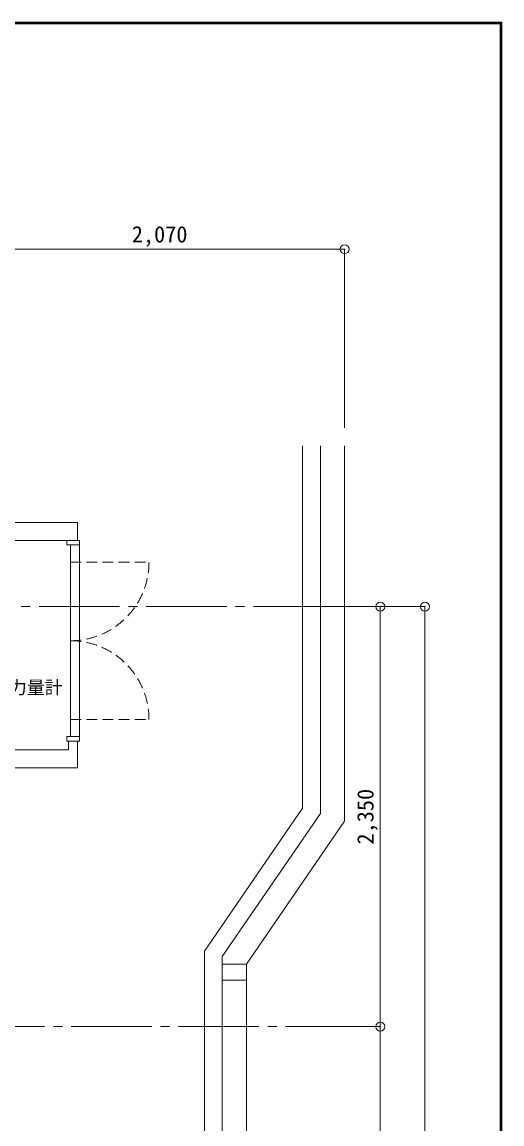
# Model space of a CAD drawing. Units: millimetres at full size, sheet at 1:50. Extents: x -9674 to 9699, y -6794 to 6791.
# Drawn here: x 7012 to 9699, y 626 to 6791 of the extents above; entities that cross this region are included whole.
import ezdxf
from ezdxf.enums import TextEntityAlignment as Align

# ---------------------------------------------------------------- set-up
doc = ezdxf.new("R2010")
doc.units = ezdxf.units.MM
doc.header["$LTSCALE"] = 50
doc.header["$PDMODE"] = 32
doc.header["$PDSIZE"] = 50
doc.linetypes.add('CHAIN2', pattern=[12, 9, -1, 1, -1])
doc.linetypes.add('DASHED1', pattern=[1.8, 1.2, -0.6])
for name, color, linetype, lineweight in [('0-0_図面枠', 7, 'Continuous', 9), ('1-0_芯', 134, 'DASHED1', 9), ('1-1_躯体', 134, 'Continuous', 9), ('1-3_建具', 134, 'Continuous', 9), ('1-6_ﾊﾞﾙｺﾆｰ・階段', 134, 'Continuous', 9), ('1-B_寸法', 134, 'Continuous', 9), ('2-E', 2, 'Continuous', 35)]:
    doc.layers.add(name, color=color, linetype=linetype, lineweight=lineweight)
doc.styles.add('ＭＳ ゴシック', font='')
doc.styles.get('ＭＳ ゴシック').set_extended_font_data('MS Gothic')

msp = doc.modelspace()

# ---------------------------------------------------------------- linework, layer by layer
at = {"layer": '0-0_図面枠'}
for p, q in [((9697.16, 6789.66), (-9672.16, 6789.66)), ((9695.4, 6787.9), (-9670.4, 6787.9)), ((-9668.64, 6786.14), (9693.64, 6786.14)), ((9691.87, 6784.38), (-9666.87, 6784.38)), ((9690.11, 6782.61), (-9665.11, 6782.61)), ((9690.11, -6785.11), (9690.11, 6782.61)), ((9691.87, -6786.88), (9691.87, 6784.38)), ((9693.64, 6786.14), (9693.64, -6788.64)), ((9695.4, -6790.4), (9695.4, 6787.9)), ((9697.16, -6792.16), (9697.16, 6789.66)), ((9688.35, 6780.85), (-9663.35, 6780.85)), ((9688.35, -6783.35), (9688.35, 6780.85))]:
    msp.add_line(p, q, dxfattribs=at)
msp.add_lwpolyline([(9698.92, -6793.93), (9698.92, 6791.43), (-9673.92, 6791.43)], dxfattribs=at)
at = {"layer": '1-0_芯', "linetype": 'CHAIN2'}
for p, q in [((-8492.5, 3520.51), (8517.5, 3520.51)), ((3087.5, 1170.51), (8517.5, 1170.51))]:
    msp.add_line(p, q, dxfattribs=at)
at = {"layer": '1-1_躯体'}
for p, q in [((6807.5, 3890.51), (7322.5, 3890.51)), ((7322.5, 3890.51), (7272.5, 3890.51)), ((7322.5, 3890.51), (7272.5, 3890.51)), ((6913.57, 2718.51), (7272.5, 2718.51)), ((7272.5, 2768.51), (7272.5, 2718.51)), ((7272.5, 2768.51), (7322.5, 2768.51)), ((7322.5, 2768.51), (7322.5, 2618.51))]:
    msp.add_line(p, q, dxfattribs=at)
for points in [[(6707.5, 3990.51), (7322.5, 3990.51), (7322.5, 3890.51)], [(6747.5, 2660.51), (6747.5, 2618.51), (7322.5, 2618.51)]]:
    msp.add_lwpolyline(points, dxfattribs=at)
at = {"layer": '1-3_建具'}
for p, q in [((7262.5, 3890.51), (7262.5, 3865.51)), ((7332.5, 3890.51), (7262.5, 3890.51)), ((7332.5, 3865.51), (7332.5, 3890.51)), ((7282.5, 3865.51), (7282.5, 2793.51)), ((7332.5, 2793.51), (7332.5, 3865.51)), ((7262.5, 2793.51), (7262.5, 2768.51)), ((7332.5, 2793.51), (7262.5, 2793.51))]:
    msp.add_line(p, q, dxfattribs=at)
at = {"layer": '1-3_建具', "linetype": 'DASHED1'}
for p, q in [((7282.5, 3769.51), (7722.5, 3769.51)), ((7282.5, 2889.51), (7722.5, 2889.51))]:
    msp.add_line(p, q, dxfattribs=at)
at = {"layer": '1-3_建具'}
for points in [[(7262.5, 3890.51), (7262.5, 3865.51), (7332.5, 3865.51)], [(7262.5, 2768.51), (7332.5, 2768.51), (7332.5, 2793.51)]]:
    msp.add_lwpolyline(points, dxfattribs=at)
at = {"layer": '1-3_建具', "linetype": 'DASHED1'}
for centre, start, end in [((7282.5, 3769.51), 270, 0), ((7282.5, 2889.51), 0, 90)]:
    msp.add_arc(centre, 440, start, end, dxfattribs=at)
at = {"layer": '1-6_ﾊﾞﾙｺﾆｰ・階段'}
for p, q in [((8582.5, 2393.5), (8582.5, 4420.51)), ((8682.5, 2362.44), (8682.5, 4420.51)), ((8817.5, 2320.51), (8817.5, 4420.51)), ((8582.5, 2393.5), (8032.5, 1593.5)), ((8682.5, 2362.44), (8132.5, 1562.44)), ((8817.5, 2320.51), (8267.5, 1520.51)), ((8032.5, -3599.49), (8032.5, 1593.5)), ((8132.5, -299.49), (8132.5, 1562.44)), ((8132.5, 1520.51), (8267.5, 1520.51)), ((8132.5, 1430.51), (8267.5, 1430.51))]:
    msp.add_line(p, q, dxfattribs=at)
msp.add_lwpolyline([(8132.5, -299.49), (8267.5, -299.49), (8267.5, 1520.51)], dxfattribs=at)
at = {"layer": '1-B_寸法'}
for p, q in [((6747.5, 5520.51), (8817.5, 5520.51)), ((8817.5, 4520.51), (8817.5, 5520.51)), ((9267.5, 3520.51), (8517.5, 3520.51)), ((9017.5, 3520.51), (9017.5, 1170.51)), ((9267.5, 3520.51), (9267.5, -2699.49)), ((8517.5, 1170.51), (9017.5, 1170.51)), ((9017.5, 1170.51), (9017.5, -349.49))]:
    msp.add_line(p, q, dxfattribs=at)
for p in [(8817.5, 5520.51), (9017.5, 3520.51), (9267.5, 3520.51), (9017.5, 1170.51)]:
    msp.add_point(p, dxfattribs=at)

# ---------------------------------------------------------------- texts
at = {"layer": '1-B_寸法', "style": 'ＭＳ ゴシック'}
msp.add_text('2,070', height=91.64, dxfattribs=at).set_placement((7626.25, 5530.51), align=Align.BOTTOM_LEFT)
msp.add_text('2,350', height=91.64, rotation=90, dxfattribs=at).set_placement((9007.5, 2189.26), align=Align.BOTTOM_LEFT)
at = {"layer": '2-E', "color": 7, "style": 'ＭＳ ゴシック'}
msp.add_text('電力量計', height=73.31, dxfattribs=at).set_placement((6838.87, 3009.7), align=Align.BOTTOM_LEFT)

doc.saveas('drawing.dxf')
